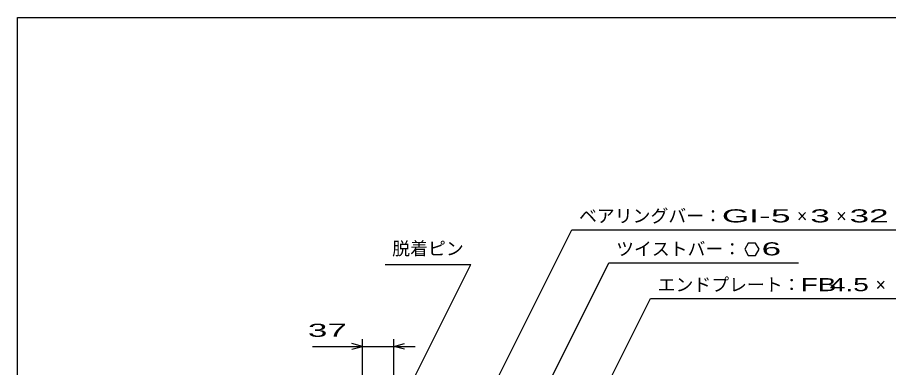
# Model space of a CAD drawing. Units: millimetres, scale not verified. Extents: x -1456 to 1385, y -1026 to 843.
# Drawn here: x -1383 to -408, y 451 to 843 of the extents above; entities that cross this region are included whole.
import ezdxf
from ezdxf.enums import TextEntityAlignment as Align

# ---------------------------------------------------------------- set-up
doc = ezdxf.new("R2010")
doc.units = ezdxf.units.MM
doc.header["$LTSCALE"] = 8
doc.layers.add('0_2', color=150, linetype='Continuous', lineweight=25)
doc.layers.add('22', color=4, linetype='Continuous', lineweight=25)
doc.styles.add('ベクトル', font='')
doc.styles.get('ベクトル').set_extended_font_data('ベクトル')

msp = doc.modelspace()

# ---------------------------------------------------------------- linework, layer by layer
at = {"layer": '0_2'}
for p, q in [((-1383.2, -917.2), (-1383.2, 842.8)), ((-1383.2, 842.8), (1384.8, 842.8))]:
    msp.add_line(p, q, dxfattribs=at)
at = {"layer": '22'}
for p, q in [((-915, 300.5), (-762.75, 605)), ((-762.75, 605), (-394.75, 605)), ((-565.25, 590.212), (-569.25, 583.284)), ((-557.25, 590.212), (-565.25, 590.212)), ((-553.25, 583.2), (-557.25, 590.212)), ((-569.25, 583.284), (-565.25, 576.356)), ((-565.25, 576.356), (-557.25, 576.356)), ((-557.25, 576.356), (-553.25, 583.284)), ((-971.75, 566), (-875.75, 566)), ((-951.5, 414.5), (-875.75, 566)), ((-842.5, 325.5), (-721.25, 568)), ((-721.25, 568), (-509.25, 568)), ((-752.5, 372.5), (-674.75, 528)), ((-674.75, 528), (-338.75, 528)), ((-997, 386.5), (-997, 482.5)), ((-962, 418.496), (-962, 482.5)), ((-1053, 474.5), (-997, 474.5)), ((-997, 474.5), (-1009, 477.7)), ((-1009, 471.3), (-997, 474.5)), ((-997, 474.5), (-962, 474.5)), ((-962, 474.5), (-950, 477.7)), ((-950, 471.3), (-962, 474.5)), ((-962, 474.5), (-938, 474.5))]:
    msp.add_line(p, q, dxfattribs=at)

# ---------------------------------------------------------------- texts
at = {"layer": '22', "color": 2, "style": 'ベクトル'}
for s, p in [('ベアリングバー：', (-754.75, 620.6)), ('×', (-510.75, 620.6)), ('×', (-466.75, 620.6)), ('脱着ピン', (-963.75, 584)), ('ツイストバー：', (-713.25, 583.6)), ('エンドプレート：', (-666.75, 543.6)), ('×', (-422.75, 543.6))]:
    msp.add_text(s, height=14.66, dxfattribs=at).set_placement(p, align=Align.MIDDLE_LEFT)
for s, width, p in [('GI-', 2, (-594.75, 620.6)), (' 5 ', 2, (-550.75, 620.6)), (' 3 ', 2, (-506.75, 620.6)), (' 32 ', 2, (-462.75, 620.6)), (' 6 ', 2, (-561.25, 583.684)), ('FB', 1.6, (-506.75, 543.6)), (' 4.5 ', 1.6, (-482.75, 543.6)), (' 37 ', 2, (-1069, 492.5))]:
    msp.add_text(s, height=14.66, dxfattribs=dict(at, width=width)).set_placement(p, align=Align.MIDDLE_LEFT)

doc.saveas('drawing.dxf')
